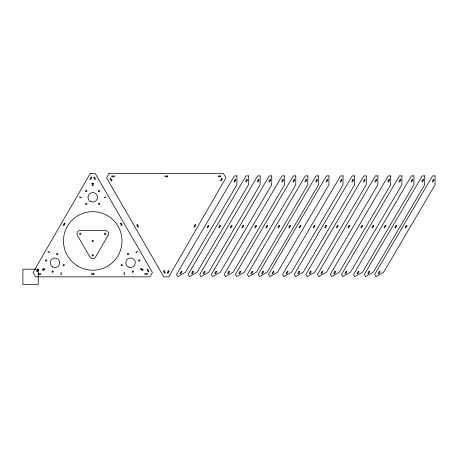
<?xml version="1.0" encoding="UTF-8"?>
<svg xmlns="http://www.w3.org/2000/svg" width="458" height="458" viewBox="0 0 458 458"><rect width="100%" height="100%" fill="white"/><g stroke="black" fill="none" stroke-linecap="round" stroke-linejoin="round"><path stroke-width="0.69" d="M38.22 273.529L40.705 273.529L40.705 274.353L38.22 274.353M236.946 175.901L236.878 184.809L185.507 272.218L177.761 276.615L176.519 274.422L234.427 175.878L236.946 175.901M248.551 175.901L248.482 184.809L197.112 272.218L189.366 276.615L188.124 274.422L246.038 175.878L248.551 175.901M260.161 175.901L260.092 184.809L208.722 272.218L200.976 276.615L199.734 274.422L257.642 175.878L260.161 175.901M271.766 175.901L271.697 184.809L220.327 272.218L212.581 276.615L211.338 274.422L269.252 175.878L271.766 175.901M284.618 175.901L284.55 184.809L233.179 272.218L225.433 276.615L224.191 274.422L282.105 175.878L284.618 175.901M295.811 175.901L295.742 184.809L244.372 272.218L236.626 276.615L235.383 274.422L293.297 175.878L295.811 175.901M307.833 175.901L307.765 184.809L256.394 272.218L248.648 276.615L247.406 274.422L305.32 175.878L307.833 175.901M318.613 175.901L318.545 184.809L267.174 272.218L259.423 276.615L258.186 274.422L316.094 175.878L318.613 175.901M328.976 175.901L328.907 184.809L277.537 272.218L269.791 276.615L268.548 274.422L326.462 175.878L328.976 175.901M343.071 175.901L343.002 184.809L291.632 272.218L283.886 276.615L282.643 274.422L340.557 175.878L343.071 175.901M354.675 175.901L354.612 184.809L303.242 272.218L295.49 276.615L294.248 274.422L352.162 175.878L354.675 175.901M366.285 175.901L366.217 184.809L314.846 272.218L307.1 276.615L305.858 274.422L363.772 175.878L366.285 175.901M377.89 175.901L377.827 184.809L326.457 272.218L318.705 276.615L317.463 274.422L375.377 175.878L377.89 175.901M390.743 175.901L390.674 184.809L339.304 272.218L331.558 276.615L330.315 274.422L388.229 175.878L390.743 175.901M401.935 175.901L401.866 184.809L350.496 272.218L342.75 276.615L341.508 274.422L399.422 175.878L401.935 175.901M413.958 175.901L413.889 184.809L362.518 272.218L354.773 276.615L353.53 274.422L411.444 175.878L413.958 175.901M424.738 175.901L424.669 184.809L373.299 272.218L365.553 276.615L364.31 274.422L422.219 175.878L424.738 175.901M435.1 175.901L435.031 184.809L383.661 272.218L375.915 276.615L374.673 274.422L432.587 175.878L435.1 175.901M42.291 269.264L42.817 269.287L42.291 269.264M42.846 270.226L43.373 270.272L42.852 270.191M104.43 197.581L104.962 197.604L104.43 197.558M105.397 197.02L105.924 197.066L105.403 196.986M135.997 252.255L136.524 252.278L135.997 252.232M136.959 251.694L137.492 251.74L136.965 251.66M60.914 274.067L61.441 274.102L60.914 274.067M60.914 272.951L61.441 273.008L60.92 272.916M91.921 183.292L92.447 183.332L91.921 183.274M93.031 183.292L93.564 183.349L93.037 183.274M124.044 272.951L124.57 273.008L124.049 272.916M124.044 274.067L124.57 274.102L124.044 274.067M47.993 251.682L48.519 251.734L47.993 251.665M48.96 252.238L49.487 252.289L48.96 252.238M79.56 197.009L80.087 197.06L79.56 196.992M80.522 197.564L81.055 197.616L80.522 197.564M142.112 270.214L142.633 270.283L142.112 270.197M142.667 269.252L143.194 269.321L142.667 269.23M90.226 173.496L33.073 272.487L35.592 276.844L149.892 276.844L152.411 272.487L95.258 173.496L90.226 173.496M37.785 269.298L36.543 271.457L37.258 271.869L38.506 269.716L37.785 269.298M64.423 223.161L63.181 225.313L63.902 225.725L65.145 223.573L64.423 223.161M91.068 177.017L89.825 179.17L90.541 179.588L91.783 177.429L91.068 177.017M109.107 173.496L106.588 177.859L163.741 276.844L168.773 276.844L225.926 177.853L223.407 173.496L109.107 173.496M108.048 235.418L95.613 256.961A3.315 3.315 0 0 1 89.871 256.961L77.431 235.418A3.315 3.315 0 0 1 80.305 230.448L105.18 230.448A3.315 3.315 0 0 1 108.048 235.418M168.458 270.758L167.216 272.911L167.931 273.323L169.174 271.17L168.458 270.758M195.097 224.615L193.854 226.767L194.576 227.185L195.818 225.027L195.097 224.615M221.741 178.471L220.493 180.624L221.214 181.042L222.456 178.889L221.741 178.471M181.254 271.273L179.994 273.42L180.71 273.838L181.969 271.697L181.254 271.273M208.247 225.342L206.987 227.483L207.703 227.907L208.963 225.76L208.247 225.342M235.24 179.404L233.981 181.551L234.696 181.969L235.956 179.822L235.24 179.404M192.858 271.273L191.599 273.42L192.314 273.838L193.574 271.697L192.858 271.273M219.857 225.342L218.598 227.483L219.308 227.907L220.573 225.76L219.857 225.342M246.851 179.404L245.591 181.551L246.307 181.969L247.566 179.822L246.851 179.404M204.468 271.273L203.209 273.42L203.924 273.838L205.184 271.697L204.468 271.273M231.462 225.342L230.202 227.483L230.918 227.907L232.177 225.76L231.462 225.342M258.455 179.404L257.196 181.551L257.911 181.969L259.171 179.822L258.455 179.404M216.073 271.273L214.813 273.42L215.529 273.838L216.789 271.697L216.073 271.273M243.072 225.342L241.813 227.483L242.522 227.907L243.788 225.76L243.072 225.342M270.065 179.404L268.806 181.551L269.522 181.969L270.781 179.822L270.065 179.404M228.926 271.273L227.666 273.42L228.382 273.838L229.641 271.697L228.926 271.273M255.919 225.342L254.659 227.483L255.375 227.907L256.635 225.76L255.919 225.342M282.918 179.404L281.659 181.551L282.368 181.969L283.634 179.822L282.918 179.404M240.118 271.273L238.858 273.42L239.574 273.838L240.834 271.697L240.118 271.273M267.117 225.342L265.852 227.483L266.567 227.907L267.827 225.76L267.117 225.342M294.11 179.404L292.851 181.551L293.567 181.969L294.826 179.822L294.11 179.404M252.14 271.273L250.881 273.42L251.597 273.838L252.856 271.697L252.14 271.273M279.134 225.342L277.874 227.483L278.59 227.907L279.849 225.76L279.134 225.342M306.133 179.404L304.873 181.551L305.583 181.969L306.849 179.822L306.133 179.404M262.921 271.273L261.661 273.42L262.377 273.838L263.636 271.697L262.921 271.273M289.914 225.342L288.654 227.483L289.37 227.907L290.63 225.76L289.914 225.342M316.907 179.404L315.648 181.551L316.364 181.969L317.623 179.822L316.907 179.404M273.283 271.273L272.023 273.42L272.739 273.838L273.999 271.697L273.283 271.273M300.276 225.342L299.017 227.483L299.732 227.907L300.992 225.76L300.276 225.342M327.275 179.404L326.016 181.551L326.726 181.969L327.991 179.822L327.275 179.404M287.378 271.273L286.118 273.42L286.834 273.838L288.093 271.697L287.378 271.273M314.371 225.342L313.112 227.483L313.827 227.907L315.087 225.76L314.371 225.342M341.37 179.404L340.111 181.551L340.821 181.969L342.086 179.822L341.37 179.404M298.988 271.273L297.723 273.42L298.439 273.838L299.698 271.697L298.988 271.273M325.981 225.342L324.722 227.483L325.438 227.907L326.697 225.76L325.981 225.342M352.975 179.404L351.715 181.551L352.431 181.969L353.69 179.822L352.975 179.404M310.593 271.273L309.333 273.42L310.049 273.838L311.308 271.697L310.593 271.273M337.586 225.342L336.327 227.483L337.042 227.907L338.302 225.76L337.586 225.342M364.585 179.404L363.326 181.551L364.036 181.969L365.301 179.822L364.585 179.404M322.203 271.273L320.938 273.42L321.653 273.838L322.913 271.697L322.203 271.273M349.196 225.342L347.937 227.483L348.653 227.907L349.912 225.76L349.196 225.342M376.19 179.404L374.93 181.551L375.646 181.969L376.905 179.822L376.19 179.404M335.05 271.273L333.79 273.42L334.506 273.838L335.766 271.697L335.05 271.273M362.049 225.342L360.784 227.483L361.499 227.907L362.759 225.76L362.049 225.342M389.042 179.404L387.783 181.551L388.499 181.969L389.758 179.822L389.042 179.404M346.242 271.273L344.983 273.42L345.698 273.838L346.958 271.697L346.242 271.273M373.241 225.342L371.982 227.483L372.692 227.907L373.957 225.76L373.241 225.342M400.235 179.404L398.975 181.551L399.691 181.969L400.95 179.822L400.235 179.404M358.265 271.273L357.005 273.42L357.721 273.838L358.98 271.697L358.265 271.273M385.264 225.342L383.999 227.483L384.714 227.907L385.974 225.76L385.264 225.342M412.257 179.404L410.998 181.551L411.713 181.969L412.973 179.822L412.257 179.404M369.045 271.273L367.785 273.42L368.501 273.838L369.761 271.697L369.045 271.273M396.038 225.342L394.779 227.483L395.494 227.907L396.754 225.76L396.038 225.342M423.037 179.404L421.772 181.551L422.488 181.969L423.747 179.822L423.037 179.404M379.407 271.273L378.148 273.42L378.863 273.838L380.123 271.697L379.407 271.273M406.406 225.342L405.141 227.483L405.857 227.907L407.116 225.76L406.406 225.342M433.4 179.404L432.14 181.551L432.856 181.969L434.115 179.822L433.4 179.404M94.417 177.017L93.701 177.429L94.943 179.588L95.659 179.17L94.417 177.017M110.779 178.471L110.057 178.889L111.3 181.042L112.021 180.624L110.779 178.471M121.055 223.161L120.34 223.573L121.582 225.725L122.303 225.313L121.055 223.161M137.417 224.615L136.696 225.027L137.944 227.185L138.66 226.767L137.417 224.615M147.699 269.298L146.978 269.716L148.22 271.869L148.942 271.457L147.699 269.298M164.056 270.758L163.34 271.17L164.582 273.323L165.298 272.911L164.056 270.758M114.219 175.986L111.735 175.986L111.735 176.817L114.219 176.817L114.219 175.986M167.502 175.986L165.012 175.986L165.012 176.817L167.502 176.817L167.502 175.986M220.779 175.986L218.294 175.986L218.294 176.817L220.779 176.817L220.779 175.986M38.22 269.184L22.9 269.184L22.9 284.504L38.22 284.504L38.22 269.184M93.987 273.529L91.497 273.529L91.497 274.353L93.987 274.353L93.987 273.529M147.264 273.529L144.78 273.529L144.78 274.353L147.264 274.353L147.264 273.529M77.511 265.932A29.266 29.266 0 0 0 122 241.641A29.266 29.266 0 0 0 78.713 215.254A29.266 29.266 0 0 0 77.511 265.932M132.545 272.109A0.664 0.664 0 0 0 133.541 271.537A0.664 0.664 0 0 0 132.545 270.959A0.664 0.664 0 0 0 132.545 272.109M121.416 265.686A0.664 0.664 0 0 0 122.412 265.108A0.664 0.664 0 0 0 121.416 264.535A0.664 0.664 0 0 0 121.416 265.686M127.839 254.556A0.664 0.664 0 0 0 128.835 253.978A0.664 0.664 0 0 0 127.839 253.406A0.664 0.664 0 0 0 127.839 254.556M138.969 260.98A0.664 0.664 0 0 0 139.965 260.407A0.664 0.664 0 0 0 138.969 259.829A0.664 0.664 0 0 0 138.969 260.98M140.967 269.55A0.664 0.664 0 0 0 141.957 268.978A0.664 0.664 0 0 0 140.967 268.399A0.664 0.664 0 0 0 140.967 269.55M104.848 234.336A0.664 0.664 0 0 0 105.844 233.763A0.664 0.664 0 0 0 104.848 233.185A0.664 0.664 0 0 0 104.848 234.336M79.973 234.336A0.664 0.664 0 0 0 80.969 233.763A0.664 0.664 0 0 0 79.973 233.185A0.664 0.664 0 0 0 79.973 234.336M92.413 255.879A0.664 0.664 0 0 0 93.403 255.301A0.664 0.664 0 0 0 92.413 254.728A0.664 0.664 0 0 0 92.413 255.879M92.413 241.515A0.664 0.664 0 0 0 93.403 240.942A0.664 0.664 0 0 0 92.413 240.37A0.664 0.664 0 0 0 92.413 241.515M128.143 266.888A4.769 4.769 0 0 0 135.293 262.755A4.769 4.769 0 0 0 128.143 258.627A4.769 4.769 0 0 0 128.143 266.888M90.163 201.325A4.769 4.769 0 0 0 97.502 197.541A4.769 4.769 0 0 0 90.558 193.076A4.769 4.769 0 0 0 90.163 201.325M92.384 185.433A0.664 0.664 0 0 0 93.403 184.906A0.664 0.664 0 0 0 92.436 184.288A0.664 0.664 0 0 0 92.384 185.433M85.955 191.444A0.664 0.664 0 0 0 86.98 190.917A0.664 0.664 0 0 0 86.012 190.299A0.664 0.664 0 0 0 85.955 191.444M85.955 204.297A0.664 0.664 0 0 0 86.98 203.77A0.664 0.664 0 0 0 86.012 203.152A0.664 0.664 0 0 0 85.955 204.297M98.808 204.297A0.664 0.664 0 0 0 99.833 203.77A0.664 0.664 0 0 0 98.865 203.152A0.664 0.664 0 0 0 98.808 204.297M98.808 191.444A0.664 0.664 0 0 0 99.833 190.917A0.664 0.664 0 0 0 98.865 190.299A0.664 0.664 0 0 0 98.808 191.444M52.475 266.825A4.769 4.769 0 0 0 59.723 262.869A4.769 4.769 0 0 0 52.676 258.575A4.769 4.769 0 0 0 52.475 266.825M43.842 269.539A0.664 0.664 0 0 0 44.85 268.989A0.664 0.664 0 0 0 43.871 268.394A0.664 0.664 0 0 0 43.842 269.539M52.264 272.098A0.664 0.664 0 0 0 53.271 271.548A0.664 0.664 0 0 0 52.286 270.953A0.664 0.664 0 0 0 52.264 272.098M63.393 265.674A0.664 0.664 0 0 0 64.401 265.125A0.664 0.664 0 0 0 63.416 264.529A0.664 0.664 0 0 0 63.393 265.674M56.964 254.545A0.664 0.664 0 0 0 57.971 253.995A0.664 0.664 0 0 0 56.992 253.4A0.664 0.664 0 0 0 56.964 254.545M45.834 260.968A0.664 0.664 0 0 0 46.842 260.419A0.664 0.664 0 0 0 45.863 259.823A0.664 0.664 0 0 0 45.834 260.968"/></g></svg>
